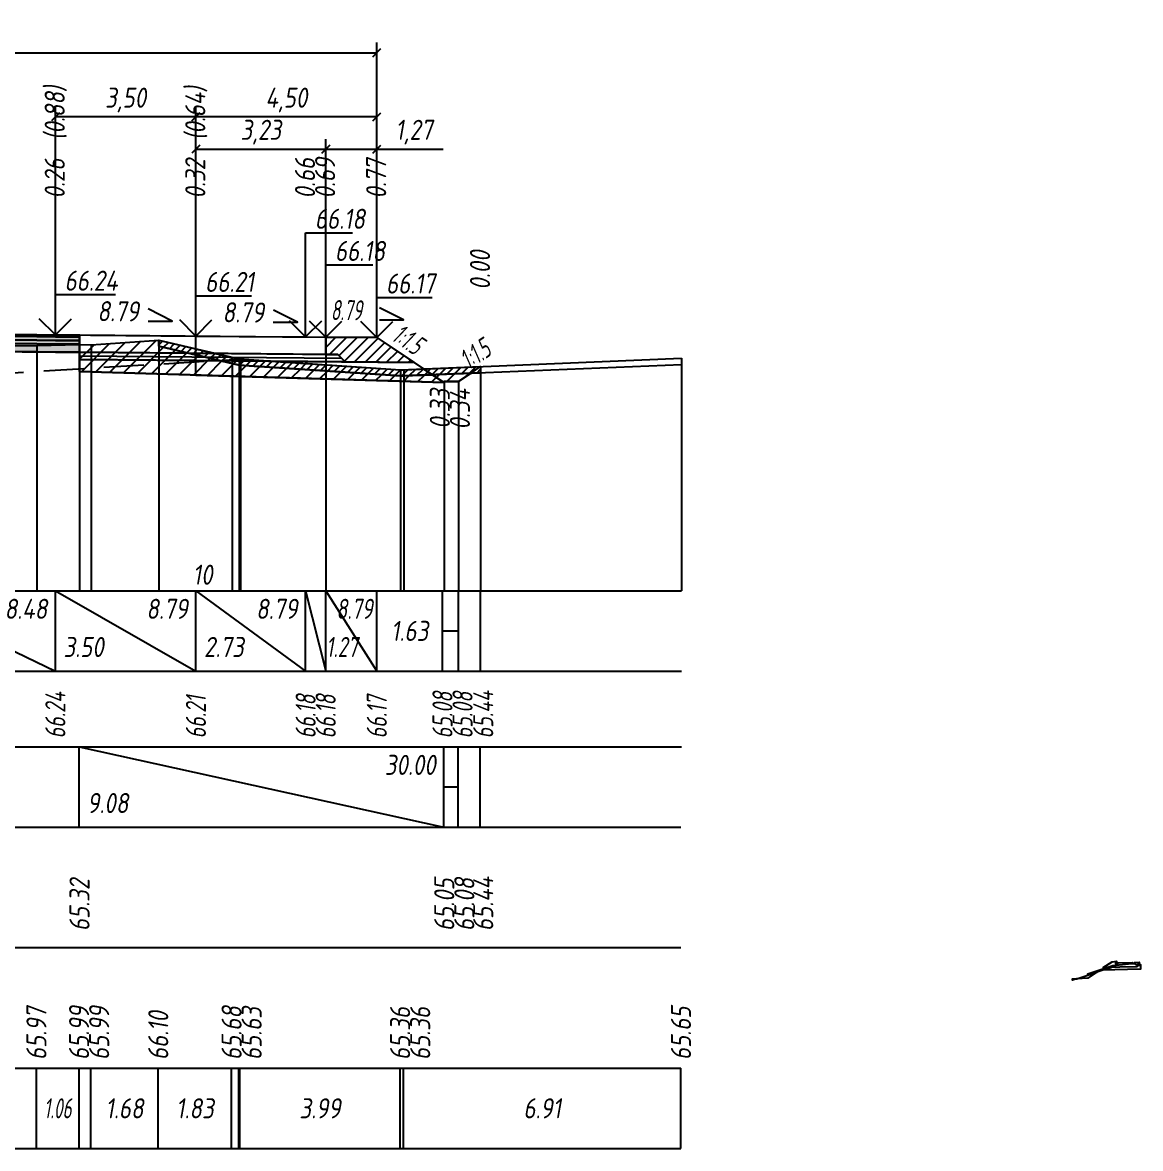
# Model space of a CAD drawing. Extents: x -717 to 1451, y -133302 to 233.
# Drawn here: x -271.1 to -131.9, y -124927.2 to -124787 of the extents above; entities that cross this region are included whole.
import ezdxf
from ezdxf.enums import TextEntityAlignment as Align

# ---------------------------------------------------------------- set-up
doc = ezdxf.new("R2010")
doc.units = 0
doc.linetypes.add('штриховая', pattern=[0.75, 0.5, -0.25])
for name, color, linetype in [('Интерполированный поперечник', 2, 'Continuous'), ('Код_510', 7, 'Continuous'), ('Код_514', 1, 'Continuous'), ('Код_516', 1, 'Continuous'), ('Контур_0', 7, 'Continuous'), ('Контур_2521', 7, 'Continuous'), ('Контур_2564', 7, 'Continuous'), ('Контур_2660', 7, 'Continuous'), ('Контур_2665', 7, 'Continuous'), ('Контур_400', 7, 'Continuous'), ('Контур_508', 7, 'Continuous'), ('Контур_512', 7, 'Continuous'), ('Контур_513', 7, 'Continuous'), ('Контур_818', 7, 'Continuous'), ('Красный поперечник', 1, 'Continuous'), ('Объём_2501', 7, 'Continuous'), ('Объём_2564', 7, 'Continuous'), ('Объём_2650', 7, 'Continuous'), ('Объём_2660', 7, 'Continuous'), ('Объём_2661', 7, 'Continuous'), ('Объём_2662', 7, 'Continuous'), ('Объём_2663', 7, 'Continuous'), ('Объём_2664', 7, 'Continuous'), ('Объём_2665', 7, 'Continuous'), ('Объём_2666', 7, 'Continuous'), ('Объём_2667', 7, 'Continuous'), ('Объём_2668', 7, 'Continuous'), ('Объём_2669', 7, 'Continuous'), ('Объём_2675', 7, 'Continuous'), ('Объём_2753', 7, 'Continuous'), ('Откосы', 7, 'Continuous'), ('Отметки покрытия', 7, 'Continuous'), ('Рабочие отметки', 7, 'Continuous'), ('Рабочие отметки доп.', 7, 'Continuous'), ('Слои выравнивания', 7, 'Continuous'), ('Таблица', 7, 'Continuous'), ('Уклоны проезжей части', 7, 'Continuous'), ('Черный поперечник', 3, 'Continuous')]:
    doc.layers.add(name, color=color, linetype=linetype)
for name, color, linetype, true_color in [('Контур_2540', 2, 'Continuous', 0xffff00), ('Контур_2560', 2, 'Continuous', 0xffff00), ('Контур_2561', 7, 'Continuous', 0xff8040), ('Контур_2562', 3, 'Continuous', 0x00ff00), ('Контур_2563', 7, 'Continuous', 0xff8000), ('Контур_2570', 7, 'Continuous', 0x80ff00), ('Контур_2725', 7, 'Continuous', 0x323232), ('Контур_2736', 4, 'Continuous', 0x00ffff), ('Контур_2737', 4, 'Continuous', 0x00ffff), ('Контур_2738', 4, 'Continuous', 0x00ffff), ('Контур_2739', 4, 'Continuous', 0x00ffff), ('Контур_2741', 4, 'Continuous', 0x00ffff), ('Контур_2742', 4, 'Continuous', 0x00ffff), ('Контур_2743', 4, 'Continuous', 0x00ffff), ('Контур_2744', 7, 'Continuous', 0xa4ffff), ('Контур_2745', 7, 'Continuous', 0xa4ffff), ('Контур_2747', 4, 'Continuous', 0x00ffff), ('Контур_2748', 4, 'Continuous', 0x00ffff), ('Контур_2749', 4, 'Continuous', 0x00ffff), ('Контур_2750', 4, 'Continuous', 0x00ffff), ('Контур_2751', 4, 'Continuous', 0x00ffff), ('Контур_2752', 4, 'Continuous', 0x00ffff), ('Контур_2760', 7, 'Continuous', 0x323232), ('Контур_2761', 7, 'Continuous', 0x323232), ('Контур_2762', 7, 'Continuous', 0x323232), ('Контур_2763', 7, 'Continuous', 0x323232), ('Контур_402', 7, 'Continuous', 0xff6464), ('Контур_703', 4, 'Continuous', 0x00ffff), ('Контур_705', 4, 'Continuous', 0x00ffff), ('Контур_707', 4, 'Continuous', 0x00ffff), ('Контур_720', 131, 'Continuous', 0xaaffff), ('Объём_2500', 7, 'Continuous', 0xc0c0c0), ('Объём_2520', 7, 'Continuous', 0x80ffff), ('Объём_2540', 2, 'Continuous', 0xffff00), ('Объём_2560', 2, 'Continuous', 0xffff00), ('Объём_2561', 7, 'Continuous', 0xff8040), ('Объём_2562', 3, 'Continuous', 0x00ff00), ('Объём_2563', 7, 'Continuous', 0xff8000), ('Объём_2570', 7, 'Continuous', 0x80ff00), ('Объём_2600', 7, 'Continuous', 0x808000), ('Объём_2746', 2, 'Continuous', 0xffff00)]:
    doc.layers.add(name, color=color, linetype=linetype, true_color=true_color)
doc.styles.get("Standard").update_dxf_attribs({"font": 'txt', "height": 2.5})
doc.styles.add('М', font='romand.shx', dxfattribs={"width": 0.8, "oblique": 10, "height": 2.5})
doc.dimstyles.new('ISO-25', dxfattribs={"dimtxt": 2.5, "dimasz": 2.5, "dimexe": 1.25, "dimexo": 0.625, "dimtad": 1, "dimtxsty": 'Standard', "dimcen": 2.5, "dimadec": 0, "dimazin": 0, "dimtfac": 1, "dimtmove": 0, "dimatfit": 3, "dimfxl": 1, "dimarcsym": 0})

# ---------------------------------------------------------------- blocks, each defined once
blk = doc.blocks.new('_Oblique')
at = {"color": 0, "linetype": 'ByBlock', "lineweight": -2}
blk.add_line((-0.5, -0.5), (0.5, 0.5), dxfattribs=at)
blk = doc.blocks.new('*D2632')
at = {"color": 0, "lineweight": -2, "transparency": 16777216}
for p, q in [((-233.38, -124825.63), (-233.38, -124801.53)), ((-227.02, -124825.68), (-227.02, -124801.53)), ((-233.38, -124802.78), (-227.02, -124802.78)), ((-227.02, -124802.78), (-218.76, -124802.78))]:
    blk.add_line(p, q, dxfattribs=at)
at = {"layer": 'Defpoints', "color": 0, "transparency": 16777216}
for p in [(-227.02, -124802.78), (-233.38, -124826.25), (-227.02, -124826.31)]:
    blk.add_point(p, dxfattribs=at)
at = {"color": 0, "lineweight": -2, "transparency": 16777216, "rotation": 180}
blk.add_blockref('_Oblique', (-233.38, -124802.78), dxfattribs=at)
at = {"color": 0, "lineweight": -2, "transparency": 16777216}
blk.add_blockref('_Oblique', (-227.02, -124802.78), dxfattribs=at)
at = {"color": 0, "transparency": 16777216, "insert": (-222.39, -124800.67), "char_height": 2.5, "width": 9.1667, "attachment_point": 5, "style": 'М'}
blk.add_mtext('1,27', dxfattribs=at)
blk = doc.blocks.new('*D2634')
at = {"color": 0, "lineweight": -2, "transparency": 16777216}
for p, q in [((-249.54, -124825.48), (-249.54, -124801.53)), ((-233.38, -124825.63), (-233.38, -124801.53)), ((-249.54, -124802.78), (-233.38, -124802.78))]:
    blk.add_line(p, q, dxfattribs=at)
at = {"layer": 'Defpoints', "color": 0, "transparency": 16777216}
for p in [(-233.38, -124802.78), (-249.54, -124826.11), (-233.38, -124826.25)]:
    blk.add_point(p, dxfattribs=at)
at = {"color": 0, "lineweight": -2, "transparency": 16777216, "rotation": 180}
blk.add_blockref('_Oblique', (-249.54, -124802.78), dxfattribs=at)
at = {"color": 0, "lineweight": -2, "transparency": 16777216}
blk.add_blockref('_Oblique', (-233.38, -124802.78), dxfattribs=at)
at = {"color": 0, "transparency": 16777216, "insert": (-241.46, -124800.67), "char_height": 2.5, "width": 10, "attachment_point": 5, "style": 'М'}
blk.add_mtext('3,23', dxfattribs=at)
blk = doc.blocks.new('*D2636')
at = {"color": 0, "lineweight": -2, "transparency": 16777216}
for p, q in [((-267.04, -124825.33), (-267.04, -124797.53)), ((-249.54, -124825.48), (-249.54, -124797.53)), ((-249.54, -124798.78), (-267.04, -124798.78))]:
    blk.add_line(p, q, dxfattribs=at)
at = {"layer": 'Defpoints', "color": 0, "transparency": 16777216}
for p in [(-267.04, -124798.78), (-267.04, -124825.96), (-249.54, -124826.11)]:
    blk.add_point(p, dxfattribs=at)
at = {"color": 0, "lineweight": -2, "transparency": 16777216, "rotation": 180}
blk.add_blockref('_Oblique', (-267.04, -124798.78), dxfattribs=at)
at = {"color": 0, "lineweight": -2, "transparency": 16777216}
blk.add_blockref('_Oblique', (-249.54, -124798.78), dxfattribs=at)
at = {"color": 0, "transparency": 16777216, "insert": (-258.29, -124796.67), "char_height": 2.5, "width": 9.5833, "attachment_point": 5, "style": 'М'}
blk.add_mtext('3,50', dxfattribs=at)
blk = doc.blocks.new('*D2637')
at = {"color": 0, "lineweight": -2, "transparency": 16777216}
for p, q in [((-249.54, -124825.48), (-249.54, -124797.53)), ((-227.02, -124825.68), (-227.02, -124797.53)), ((-227.02, -124798.78), (-249.54, -124798.78))]:
    blk.add_line(p, q, dxfattribs=at)
at = {"layer": 'Defpoints', "color": 0, "transparency": 16777216}
for p in [(-249.54, -124798.78), (-249.54, -124826.11), (-227.02, -124826.31)]:
    blk.add_point(p, dxfattribs=at)
at = {"color": 0, "lineweight": -2, "transparency": 16777216, "rotation": 180}
blk.add_blockref('_Oblique', (-249.54, -124798.78), dxfattribs=at)
at = {"color": 0, "lineweight": -2, "transparency": 16777216}
blk.add_blockref('_Oblique', (-227.02, -124798.78), dxfattribs=at)
at = {"color": 0, "transparency": 16777216, "insert": (-238.28, -124796.67), "char_height": 2.5, "width": 9.5833, "attachment_point": 5, "style": 'М'}
blk.add_mtext('4,50', dxfattribs=at)
blk = doc.blocks.new('*D2639')
at = {"color": 0, "lineweight": -2, "transparency": 16777216}
for p, q in [((-363.54, -124827.13), (-363.54, -124789.53)), ((-363.54, -124790.78), (-227.02, -124790.78)), ((-227.02, -124825.68), (-227.02, -124789.53))]:
    blk.add_line(p, q, dxfattribs=at)
at = {"layer": 'Defpoints', "color": 0, "transparency": 16777216}
for p in [(-227.02, -124790.78), (-227.02, -124826.31), (-363.54, -124827.76)]:
    blk.add_point(p, dxfattribs=at)
at = {"color": 0, "lineweight": -2, "transparency": 16777216, "rotation": 180}
blk.add_blockref('_Oblique', (-363.54, -124790.78), dxfattribs=at)
at = {"color": 0, "lineweight": -2, "transparency": 16777216}
blk.add_blockref('_Oblique', (-227.02, -124790.78), dxfattribs=at)
at = {"color": 0, "transparency": 16777216, "insert": (-295.28, -124788.67), "char_height": 2.5, "width": 12.0833, "attachment_point": 5, "style": 'М'}
blk.add_mtext('27,30', dxfattribs=at)

msp = doc.modelspace()

# ---------------------------------------------------------------- hatches: boundary and pattern name
at = {"layer": 'Объём_2563'}
h = msp.add_hatch(dxfattribs=at)
h.set_pattern_fill('ANSI31', color=256, scale=0.3)
h.set_pattern_definition([(45, (-482.4172, 51.2456), (-0.673519209, 0.673519209), [])])
h.paths.add_polyline_path([(-233.379, -124826.189), (-227.019, -124826.245), (-222.382, -124829.335), (-230.971, -124829.26), (-231.879, -124828.352), (-233.379, -124828.339)])
at = {"layer": 'Объём_2570'}
h = msp.add_hatch(dxfattribs=at)
h.set_pattern_fill('ANSI31', color=256, scale=0.2)
h.set_pattern_definition([(45, (-482.41724, 51.2456), (-0.449012806, 0.449012806), [])])
h.paths.add_polyline_path([(-214.093, -124830.61), (-224.061, -124831.022), (-244.162, -124829.656), (-254.172, -124827.315), (-254.172, -124826.565), (-244.162, -124828.906), (-224.061, -124830.272), (-214.093, -124829.86)])
at = {"layer": 'Объём_2600'}
h = msp.add_hatch(dxfattribs=at)
h.set_pattern_fill('ANSI31', color=6, scale=0.4)
h.set_pattern_definition([(45, (-482.4172, 51.2456), (-0.898025612, 0.898025612), [])])
h.paths.add_polyline_path([(-216.844, -124831.695), (-218.623, -124831.695), (-218.623, -124831.842), (-264.034, -124830.48), (-264.034, -124827.114), (-262.58, -124827.151), (-254.172, -124826.565), (-254.172, -124827.315), (-244.162, -124829.656), (-224.061, -124831.022), (-215.292, -124830.66)])
h = msp.add_hatch(dxfattribs=at)
h.set_pattern_fill('HONEY', color=5, scale=0.3)
h.set_pattern_definition([(0, (-482.4172, 51.2456), (1.42875, 0.8248891935), [0.9525, -1.905]), (120, (-482.4172, 51.2456), (-1.428749997, 0.824889199), [0.9525, -1.905]), (60, (-482.4172, 51.2456), (3e-09, 1.6497783924), [-1.905, 0.9525])])
h.paths.add_polyline_path([(-215.292, -124830.66), (-214.093, -124829.86), (-214.093, -124830.61)])
at = {"layer": 'Слои выравнивания'}
for color, points in [(2, [(-287.791, -124825.717), (-269.343, -124825.873), (-267.041, -124825.893), (-264.034, -124825.919), (-264.034, -124826.169), (-267.041, -124826.143), (-269.343, -124826.123), (-287.791, -124825.967)]), (3, [(-287.791, -124825.967), (-269.343, -124826.123), (-267.041, -124826.143), (-264.034, -124826.169), (-264.034, -124826.619), (-267.041, -124826.593), (-269.343, -124826.573), (-287.791, -124826.417)]), (4, [(-287.791, -124826.417), (-269.343, -124826.573), (-267.041, -124826.593), (-264.034, -124826.619), (-264.034, -124827.069), (-267.041, -124827.043), (-269.343, -124827.023), (-287.791, -124826.867)]), (5, [(-287.791, -124826.867), (-269.343, -124827.023), (-267.041, -124827.043), (-264.034, -124827.069), (-264.034, -124828.069), (-267.041, -124828.043), (-269.343, -124828.023), (-287.791, -124827.867)])]:
    msp.add_hatch(color=color, dxfattribs=at).paths.add_polyline_path(points)

# ---------------------------------------------------------------- linework, layer by layer
at = {"layer": 'Интерполированный поперечник', "linetype": 'штриховая', "ltscale": 10, "flags": 128}
msp.add_lwpolyline([(-388.276, -124837.6), (-244.104, -124828.928)], dxfattribs=at)
at = {"layer": 'Код_510'}
for p, q in [((-269.397, -124927.176), (-269.397, -124917.176)), ((-264.088, -124927.176), (-264.088, -124917.176)), ((-262.634, -124927.176), (-262.634, -124917.176)), ((-254.227, -124927.176), (-254.227, -124917.176)), ((-245.1, -124927.176), (-245.1, -124917.176)), ((-244.216, -124927.176), (-244.216, -124917.176)), ((-244.063, -124927.176), (-244.063, -124917.176)), ((-224.115, -124927.176), (-224.115, -124917.176)), ((-223.707, -124927.176), (-223.707, -124917.176)), ((-189.147, -124927.176), (-189.147, -124917.176))]:
    msp.add_line(p, q, dxfattribs=at)
at = {"layer": 'Код_514'}
for p, q in [((-287.791, -124857.754), (-267.041, -124867.754)), ((-267.041, -124867.754), (-267.041, -124857.754)), ((-267.041, -124857.754), (-249.541, -124867.754)), ((-249.541, -124867.754), (-249.541, -124857.754)), ((-249.541, -124857.754), (-235.879, -124867.754)), ((-235.879, -124867.754), (-235.879, -124857.754)), ((-235.879, -124857.754), (-233.379, -124867.754)), ((-233.379, -124867.754), (-233.379, -124857.754)), ((-233.379, -124857.754), (-227.019, -124867.754)), ((-227.019, -124867.754), (-227.019, -124857.754)), ((-218.844, -124867.754), (-218.844, -124857.754)), ((-216.844, -124867.754), (-216.844, -124857.754)), ((-214.093, -124867.754), (-214.093, -124857.754)), ((-218.844, -124862.754), (-216.844, -124862.754))]:
    msp.add_line(p, q, dxfattribs=at)
at = {"layer": 'Код_516'}
for p, q in [((-264.088, -124887.176), (-264.088, -124877.176)), ((-264.088, -124877.176), (-218.677, -124887.176)), ((-218.677, -124887.176), (-218.677, -124877.176)), ((-218.677, -124887.176), (-218.677, -124877.176)), ((-216.898, -124887.176), (-216.898, -124877.176)), ((-214.147, -124887.176), (-214.147, -124877.176)), ((-218.677, -124882.176), (-216.898, -124882.176))]:
    msp.add_line(p, q, dxfattribs=at)
at = {"layer": 'Контур_0', "flags": 128}
for points in [[(-264.034, -124825.919), (-233.379, -124826.189), (-233.379, -124828.339), (-264.034, -124828.069), (-264.034, -124825.919), (-264.034, -124825.919)], [(-227.019, -124826.245), (-221.156, -124830.153), (-221.156, -124830.153), (-221.156, -124830.153), (-221.156, -124830.153), (-221.156, -124830.153), (-221.156, -124830.153), (-221.156, -124830.153), (-221.156, -124830.153), (-221.156, -124830.153), (-221.156, -124830.153), (-221.156, -124830.153), (-221.156, -124830.153), (-221.156, -124830.153), (-221.156, -124830.153), (-218.844, -124831.695)], [(-227.019, -124826.245), (-221.156, -124830.153), (-221.156, -124830.153), (-221.156, -124830.153), (-221.156, -124830.153), (-221.156, -124830.153), (-221.156, -124830.153), (-221.156, -124830.153), (-221.156, -124830.153), (-221.156, -124830.153), (-221.156, -124830.153), (-221.156, -124830.153), (-221.156, -124830.153), (-221.156, -124830.153), (-221.156, -124830.153), (-218.844, -124831.695), (-216.844, -124831.695), (-214.093, -124829.86), (-214.093, -124829.86), (-214.093, -124829.86), (-214.093, -124829.86), (-214.093, -124829.86), (-214.093, -124829.86), (-214.093, -124829.86), (-214.093, -124829.86), (-214.093, -124829.86), (-214.093, -124829.86), (-214.093, -124829.86), (-214.093, -124829.86), (-214.093, -124829.86)], [(-249.541, -124828.197), (-231.879, -124828.352), (-230.971, -124829.26), (-264.034, -124828.969), (-264.034, -124828.069), (-249.541, -124828.197), (-249.541, -124828.197)], [(-233.379, -124828.339), (-231.879, -124828.352), (-230.971, -124829.26), (-222.382, -124829.335)]]:
    msp.add_lwpolyline(points, dxfattribs=at)
at = {"layer": 'Контур_2521', "color": 250, "flags": 128}
msp.add_lwpolyline([(-264.034, -124828.519), (-231.425, -124828.806)], dxfattribs=at)
at = {"layer": 'Контур_2540', "flags": 128}
msp.add_lwpolyline([(-249.541, -124829.097), (-222.382, -124829.335), (-218.623, -124831.842), (-264.034, -124830.48), (-264.034, -124828.969), (-249.541, -124829.097), (-249.541, -124829.097)], dxfattribs=at)
at = {"layer": 'Контур_2560', "flags": 128}
msp.add_lwpolyline([(-233.379, -124826.189), (-227.019, -124826.245), (-227.019, -124826.245), (-227.019, -124826.245)], dxfattribs=at)
at = {"layer": 'Контур_2561', "flags": 128}
msp.add_lwpolyline([(-233.379, -124826.189), (-233.379, -124826.189), (-227.019, -124826.245), (-227.019, -124826.245), (-233.379, -124826.189)], dxfattribs=at)
at = {"layer": 'Контур_2562', "flags": 128}
msp.add_lwpolyline([(-227.019, -124826.245), (-227.019, -124826.245), (-227.019, -124826.245), (-227.019, -124826.245), (-227.019, -124826.245)], dxfattribs=at)
at = {"layer": 'Контур_2563', "flags": 128}
msp.add_lwpolyline([(-233.379, -124826.189), (-227.019, -124826.245), (-222.382, -124829.335), (-230.971, -124829.26), (-231.879, -124828.352), (-233.379, -124828.339), (-233.379, -124826.189), (-233.379, -124826.189)], dxfattribs=at)
at = {"layer": 'Контур_2564', "flags": 128}
msp.add_lwpolyline([(-233.379, -124826.189), (-227.019, -124826.245)], dxfattribs=at)
at = {"layer": 'Контур_2570', "flags": 128}
msp.add_lwpolyline([(-402.417, -124838.504), (-388.302, -124838.333), (-388.302, -124838.333), (-364.593, -124830.394), (-363.239, -124829.892), (-363.239, -124829.142), (-361.247, -124829.001), (-349.494, -124827.869), (-348.994, -124828.619), (-343.858, -124828.523), (-313.307, -124827.869), (-287.791, -124827.493), (-269.343, -124827.221), (-264.034, -124827.114), (-262.58, -124827.151), (-254.172, -124826.565), (-254.172, -124827.315), (-245.046, -124829.454), (-244.162, -124829.656), (-244.162, -124829.656), (-244.009, -124829.665), (-224.061, -124831.022), (-223.653, -124831.006), (-189.093, -124829.575)], dxfattribs=at)
at = {"layer": 'Контур_2660', "flags": 128}
msp.add_lwpolyline([(-264.034, -124830.48), (-218.623, -124831.842)], dxfattribs=at)
at = {"layer": 'Контур_2665', "flags": 128}
msp.add_lwpolyline([(-227.019, -124826.245), (-227.019, -124826.245)], dxfattribs=at)
at = {"layer": 'Контур_2725', "flags": 128}
msp.add_lwpolyline([(-346.041, -124829.146), (-343.858, -124829.097), (-343.541, -124829.09), (-326.041, -124828.701), (-313.307, -124828.418), (-308.541, -124828.312), (-287.791, -124827.867), (-269.343, -124828.023), (-267.041, -124828.043), (-264.034, -124828.069)], dxfattribs=at)
at = {"layer": 'Контур_2736', "flags": 128}
for points in [[(-227.019, -124826.245), (-221.156, -124830.153)], [(-221.156, -124830.153), (-218.844, -124831.695)]]:
    msp.add_lwpolyline(points, dxfattribs=at)
at = {"layer": 'Контур_2737', "flags": 128}
msp.add_lwpolyline([(-221.156, -124830.153), (-221.156, -124830.153)], dxfattribs=at)
at = {"layer": 'Контур_2738', "flags": 128}
msp.add_lwpolyline([(-221.156, -124830.153), (-221.156, -124830.153)], dxfattribs=at)
at = {"layer": 'Контур_2739', "flags": 128}
msp.add_lwpolyline([(-221.156, -124830.153), (-221.156, -124830.153)], dxfattribs=at)
at = {"layer": 'Контур_2741', "flags": 128}
msp.add_lwpolyline([(-214.093, -124829.86), (-214.093, -124829.86)], dxfattribs=at)
at = {"layer": 'Контур_2742', "flags": 128}
msp.add_lwpolyline([(-214.093, -124829.86), (-214.093, -124829.86)], dxfattribs=at)
at = {"layer": 'Контур_2743', "flags": 128}
msp.add_lwpolyline([(-214.093, -124829.86), (-214.093, -124829.86)], dxfattribs=at)
at = {"layer": 'Контур_2744', "flags": 128}
msp.add_lwpolyline([(-214.093, -124829.86), (-214.093, -124829.86)], dxfattribs=at)
msp.add_lwpolyline([(-214.093, -124829.86), (-214.093, -124829.86)], dxfattribs=at)
msp.add_lwpolyline([(-214.093, -124829.86), (-214.093, -124829.86)], dxfattribs=at)
msp.add_lwpolyline([(-214.093, -124829.86), (-214.093, -124829.86)], dxfattribs=at)
msp.add_lwpolyline([(-214.093, -124829.86), (-214.093, -124829.86)], dxfattribs=at)
msp.add_lwpolyline([(-214.093, -124829.86), (-214.093, -124829.86)], dxfattribs=at)
at = {"layer": 'Контур_2745', "flags": 128}
msp.add_lwpolyline([(-221.156, -124830.153), (-221.156, -124830.153)], dxfattribs=at)
msp.add_lwpolyline([(-221.156, -124830.153), (-221.156, -124830.153)], dxfattribs=at)
msp.add_lwpolyline([(-221.156, -124830.153), (-221.156, -124830.153)], dxfattribs=at)
msp.add_lwpolyline([(-221.156, -124830.153), (-221.156, -124830.153)], dxfattribs=at)
msp.add_lwpolyline([(-221.156, -124830.153), (-221.156, -124830.153)], dxfattribs=at)
msp.add_lwpolyline([(-221.156, -124830.153), (-221.156, -124830.153)], dxfattribs=at)
at = {"layer": 'Контур_2747', "flags": 128}
msp.add_lwpolyline([(-221.156, -124830.153), (-221.156, -124830.153)], dxfattribs=at)
at = {"layer": 'Контур_2748', "flags": 128}
msp.add_lwpolyline([(-221.156, -124830.153), (-221.156, -124830.153)], dxfattribs=at)
at = {"layer": 'Контур_2749', "flags": 128}
msp.add_lwpolyline([(-221.156, -124830.153), (-221.156, -124830.153)], dxfattribs=at)
at = {"layer": 'Контур_2750', "flags": 128}
msp.add_lwpolyline([(-214.093, -124829.86), (-214.093, -124829.86)], dxfattribs=at)
at = {"layer": 'Контур_2751', "flags": 128}
msp.add_lwpolyline([(-214.093, -124829.86), (-214.093, -124829.86)], dxfattribs=at)
at = {"layer": 'Контур_2752', "flags": 128}
msp.add_lwpolyline([(-214.093, -124829.86), (-214.093, -124829.86)], dxfattribs=at)
at = {"layer": 'Контур_2760', "flags": 128}
msp.add_lwpolyline([(-346.041, -124826.996), (-343.858, -124826.947), (-343.541, -124826.94), (-326.041, -124826.551), (-313.307, -124826.268), (-308.541, -124826.162), (-287.791, -124825.717), (-269.343, -124825.873), (-267.041, -124825.893), (-264.034, -124825.919)], dxfattribs=at)
at = {"layer": 'Контур_2761', "flags": 128}
msp.add_lwpolyline([(-346.041, -124827.246), (-343.858, -124827.197), (-343.541, -124827.19), (-326.041, -124826.801), (-313.307, -124826.518), (-308.541, -124826.412), (-287.791, -124825.967), (-269.343, -124826.123), (-267.041, -124826.143), (-264.034, -124826.169)], dxfattribs=at)
at = {"layer": 'Контур_2762', "flags": 128}
msp.add_lwpolyline([(-346.041, -124827.696), (-343.858, -124827.647), (-343.541, -124827.64), (-326.041, -124827.251), (-313.307, -124826.968), (-308.541, -124826.862), (-287.791, -124826.417), (-269.343, -124826.573), (-267.041, -124826.593), (-264.034, -124826.619)], dxfattribs=at)
at = {"layer": 'Контур_2763', "flags": 128}
msp.add_lwpolyline([(-346.041, -124828.146), (-343.858, -124828.097), (-343.541, -124828.09), (-326.041, -124827.701), (-313.307, -124827.418), (-308.541, -124827.312), (-287.791, -124826.867), (-269.343, -124827.023), (-267.041, -124827.043), (-264.034, -124827.069)], dxfattribs=at)
at = {"layer": 'Контур_400', "flags": 128}
msp.add_lwpolyline([(-287.791, -124825.717), (-267.041, -124825.893), (-249.541, -124826.047), (-249.541, -124826.047), (-249.541, -124826.047), (-249.541, -124826.047), (-235.879, -124826.167), (-235.879, -124826.167), (-233.379, -124826.189)], dxfattribs=at)
at = {"layer": 'Контур_402', "flags": 128}
msp.add_lwpolyline([(-370.363, -124832.244), (-346.041, -124831.514), (-346.041, -124829.146), (-308.541, -124828.312), (-287.791, -124827.867), (-267.041, -124828.043), (-264.034, -124828.069), (-264.034, -124830.48), (-218.623, -124831.842)], dxfattribs=at)
at = {"layer": 'Контур_508', "flags": 128}
msp.add_lwpolyline([(-377.417, -124836.947), (-370.363, -124832.244), (-346.041, -124831.514), (-346.041, -124829.146), (-308.541, -124828.312), (-287.791, -124827.867), (-267.041, -124828.043), (-264.034, -124828.069), (-264.034, -124830.48), (-218.623, -124831.842), (-218.623, -124831.695), (-216.844, -124831.695), (-214.093, -124829.86)], dxfattribs=at)
at = {"layer": 'Контур_512', "flags": 128}
msp.add_lwpolyline([(-264.034, -124830.48), (-218.623, -124831.842), (-218.623, -124831.695), (-216.844, -124831.695), (-214.093, -124829.86)], dxfattribs=at)
at = {"layer": 'Контур_513', "flags": 128}
msp.add_lwpolyline([(-377.417, -124836.947), (-370.363, -124832.244), (-346.041, -124831.514), (-346.041, -124829.146), (-308.541, -124828.312), (-287.791, -124827.867), (-267.041, -124828.043), (-264.034, -124828.069), (-264.034, -124830.48), (-218.623, -124831.842), (-218.623, -124831.695), (-216.844, -124831.695), (-214.093, -124829.86)], dxfattribs=at)
at = {"layer": 'Контур_703', "flags": 128}
msp.add_lwpolyline([(-227.019, -124826.245), (-221.156, -124830.153)], dxfattribs=at)
at = {"layer": 'Контур_705', "flags": 128}
msp.add_lwpolyline([(-221.156, -124830.153), (-221.156, -124830.153)], dxfattribs=at)
at = {"layer": 'Контур_707', "flags": 128}
msp.add_lwpolyline([(-216.844, -124831.695), (-214.093, -124829.86)], dxfattribs=at)
at = {"layer": 'Контур_720', "flags": 128}
msp.add_lwpolyline([(-218.844, -124831.695), (-216.844, -124831.695)], dxfattribs=at)
at = {"layer": 'Контур_818', "flags": 128}
msp.add_lwpolyline([(-377.417, -124834.688), (-364.593, -124830.394), (-363.239, -124829.892), (-363.239, -124829.142), (-361.247, -124829.001), (-349.494, -124827.869), (-348.994, -124828.619), (-343.858, -124828.523), (-313.307, -124827.869), (-287.791, -124827.493), (-269.343, -124827.221), (-264.034, -124827.114), (-262.58, -124827.151), (-254.172, -124826.565), (-254.172, -124827.315), (-245.046, -124829.454), (-244.162, -124829.656), (-244.162, -124829.656), (-244.009, -124829.665), (-224.061, -124831.022), (-223.653, -124831.006), (-214.093, -124830.61)], dxfattribs=at)
at = {"layer": 'Красный поперечник'}
for p, q in [((-287.791, -124825.717), (-267.041, -124825.893)), ((-267.041, -124825.893), (-249.541, -124826.047)), ((-249.541, -124826.047), (-235.879, -124826.167)), ((-235.879, -124826.167), (-233.379, -124826.189)), ((-233.379, -124826.189), (-227.019, -124826.245)), ((-227.019, -124826.245), (-218.844, -124831.695)), ((-216.844, -124831.695), (-214.093, -124829.86)), ((-214.093, -124829.86), (-214.093, -124857.754)), ((-264.034, -124830.48), (-264.034, -124857.754)), ((-218.844, -124831.695), (-216.844, -124831.695)), ((-218.623, -124831.695), (-218.623, -124857.754)), ((-218.623, -124831.842), (-218.623, -124857.754)), ((-216.844, -124831.695), (-216.844, -124857.754))]:
    msp.add_line(p, q, dxfattribs=at)
at = {"layer": 'Объём_2500', "flags": 128}
for points in [[(-264.034, -124825.919), (-233.379, -124826.189), (-233.379, -124828.339), (-264.034, -124828.069), (-264.034, -124825.919), (-264.034, -124825.919)], [(-249.541, -124826.047), (-233.379, -124826.189), (-233.379, -124828.339), (-249.541, -124828.197), (-249.541, -124826.047)]]:
    msp.add_lwpolyline(points, dxfattribs=at)
at = {"layer": 'Объём_2501', "flags": 128}
for points in [[(-287.791, -124825.717), (-267.041, -124825.893), (-249.541, -124826.047), (-249.541, -124826.047), (-249.541, -124826.047), (-249.541, -124826.047), (-235.879, -124826.167), (-235.879, -124826.167), (-233.379, -124826.189)], [(-249.541, -124826.047), (-235.879, -124826.167), (-235.879, -124826.167), (-233.379, -124826.189)]]:
    msp.add_lwpolyline(points, dxfattribs=at)
at = {"layer": 'Объём_2520', "color": 250, "flags": 128}
for points in [[(-249.541, -124828.197), (-231.879, -124828.352), (-230.971, -124829.26), (-264.034, -124828.969), (-264.034, -124828.069), (-249.541, -124828.197), (-249.541, -124828.197)], [(-249.541, -124828.197), (-231.879, -124828.352), (-230.971, -124829.26), (-249.541, -124829.097), (-249.541, -124828.197)]]:
    msp.add_lwpolyline(points, dxfattribs=at)
at = {"layer": 'Объём_2540', "flags": 128}
for points in [[(-249.541, -124829.097), (-222.382, -124829.335), (-218.623, -124831.842), (-264.034, -124830.48), (-264.034, -124828.969), (-249.541, -124829.097), (-249.541, -124829.097)], [(-249.541, -124829.097), (-222.382, -124829.335), (-218.623, -124831.842), (-249.541, -124830.914), (-249.541, -124829.097)]]:
    msp.add_lwpolyline(points, dxfattribs=at)
at = {"layer": 'Объём_2560', "flags": 128}
msp.add_lwpolyline([(-233.379, -124826.189), (-227.019, -124826.245), (-227.019, -124826.245), (-227.019, -124826.245)], dxfattribs=at)
msp.add_lwpolyline([(-233.379, -124826.189), (-227.019, -124826.245), (-227.019, -124826.245), (-227.019, -124826.245)], dxfattribs=at)
at = {"layer": 'Объём_2561', "flags": 128}
msp.add_lwpolyline([(-233.379, -124826.189), (-233.379, -124826.189), (-227.019, -124826.245), (-227.019, -124826.245), (-233.379, -124826.189)], dxfattribs=at)
msp.add_lwpolyline([(-233.379, -124826.189), (-233.379, -124826.189), (-227.019, -124826.245), (-227.019, -124826.245), (-233.379, -124826.189)], dxfattribs=at)
at = {"layer": 'Объём_2562', "flags": 128}
msp.add_lwpolyline([(-227.019, -124826.245), (-227.019, -124826.245), (-227.019, -124826.245), (-227.019, -124826.245), (-227.019, -124826.245)], dxfattribs=at)
msp.add_lwpolyline([(-227.019, -124826.245), (-227.019, -124826.245), (-227.019, -124826.245), (-227.019, -124826.245), (-227.019, -124826.245)], dxfattribs=at)
at = {"layer": 'Объём_2563', "color": 250, "flags": 128}
for points in [[(-233.379, -124826.189), (-227.019, -124826.245), (-222.382, -124829.335), (-230.971, -124829.26), (-231.879, -124828.352), (-233.379, -124828.339), (-233.379, -124826.189), (-233.379, -124826.189)], [(-233.379, -124826.189), (-227.019, -124826.245), (-222.382, -124829.335), (-230.971, -124829.26), (-231.879, -124828.352), (-233.379, -124828.339), (-233.379, -124826.189), (-233.379, -124826.189)], [(-132.239, -124904.389), (-132.423, -124904.573), (-136.566, -124904.665), (-135.485, -124903.944), (-134.942, -124903.881), (-134.942, -124903.981), (-135.042, -124903.981), (-135.042, -124904.181), (-134.762, -124904.181), (-134.762, -124904.067), (-132.963, -124904.032), (-132.963, -124904.14), (-132.683, -124904.14), (-132.683, -124904.015), (-132.119, -124903.99), (-132.119, -124904.153), (-132.219, -124904.153), (-132.219, -124904.353), (-131.939, -124904.353), (-131.939, -124904.383), (-132.239, -124904.389), (-132.239, -124904.389)]]:
    msp.add_lwpolyline(points, dxfattribs=at)
at = {"layer": 'Объём_2564', "flags": 128}
msp.add_lwpolyline([(-233.379, -124826.189), (-227.019, -124826.245)], dxfattribs=at)
msp.add_lwpolyline([(-233.379, -124826.189), (-227.019, -124826.245)], dxfattribs=at)
at = {"layer": 'Объём_2570', "flags": 128}
for points in [[(-214.093, -124830.61), (-224.061, -124831.022), (-244.162, -124829.656), (-254.172, -124827.315), (-254.172, -124826.565), (-244.162, -124828.906), (-224.061, -124830.272), (-214.093, -124829.86), (-214.093, -124830.61), (-214.093, -124830.61)], [(-249.541, -124827.648), (-244.162, -124828.906), (-224.061, -124830.272), (-214.093, -124829.86), (-214.093, -124830.61), (-214.093, -124830.61), (-214.093, -124830.61), (-224.061, -124831.022), (-244.162, -124829.656), (-249.541, -124828.398), (-249.541, -124827.648)], [(-135.379, -124904.532), (-135.65, -124904.632), (-138.509, -124905.59), (-138.509, -124905.44), (-135.65, -124904.482), (-135.379, -124904.382), (-135.379, -124904.532), (-135.379, -124904.532)]]:
    msp.add_lwpolyline(points, dxfattribs=at)
at = {"layer": 'Объём_2600', "color": 5, "flags": 128}
for points in [[(-215.292, -124830.66), (-214.093, -124829.86), (-214.093, -124830.61), (-215.292, -124830.66), (-215.292, -124830.66)], [(-215.292, -124830.66), (-214.093, -124829.86), (-214.093, -124830.61), (-215.292, -124830.66), (-215.292, -124830.66)], [(-137.391, -124905.215), (-137.084, -124905.011), (-136.75, -124905.001), (-137.391, -124905.215), (-137.391, -124905.215)], [(-140.386, -124906.218), (-140.386, -124906.073), (-139.859, -124906.042), (-140.386, -124906.218), (-140.386, -124906.218)]]:
    msp.add_lwpolyline(points, dxfattribs=at)
at = {"layer": 'Объём_2650', "color": 6, "flags": 128}
for points in [[(-216.844, -124831.695), (-218.623, -124831.695), (-218.623, -124831.842), (-264.034, -124830.48), (-264.034, -124827.114), (-262.58, -124827.151), (-254.172, -124826.565), (-254.172, -124827.315), (-244.162, -124829.656), (-224.061, -124831.022), (-215.292, -124830.66), (-216.844, -124831.695), (-216.844, -124831.695)], [(-249.541, -124828.398), (-244.162, -124829.656), (-224.061, -124831.022), (-215.292, -124830.66), (-216.844, -124831.695), (-216.844, -124831.695), (-216.844, -124831.695), (-218.623, -124831.695), (-218.623, -124831.842), (-249.541, -124830.914), (-249.541, -124828.398)], [(-131.939, -124904.856), (-136.75, -124905.001), (-135.65, -124904.632), (-135.379, -124904.532), (-135.379, -124904.382), (-134.98, -124904.354), (-132.63, -124904.127), (-132.53, -124904.277), (-131.939, -124904.266), (-131.939, -124904.856), (-131.939, -124904.856)], [(-137.391, -124905.215), (-138.509, -124905.96), (-139.859, -124906.042), (-137.391, -124905.215), (-137.391, -124905.215)]]:
    msp.add_lwpolyline(points, dxfattribs=at)
at = {"layer": 'Объём_2660', "flags": 128}
for points in [[(-264.034, -124830.48), (-218.623, -124831.842)], [(-249.541, -124830.914), (-218.623, -124831.842)]]:
    msp.add_lwpolyline(points, dxfattribs=at)
at = {"layer": 'Объём_2661', "flags": 128}
msp.add_lwpolyline([(-227.019, -124826.245), (-221.156, -124830.153), (-218.844, -124831.695)], dxfattribs=at)
msp.add_lwpolyline([(-227.019, -124826.245), (-221.156, -124830.153), (-218.844, -124831.695)], dxfattribs=at)
at = {"layer": 'Объём_2662', "flags": 128}
msp.add_lwpolyline([(-216.844, -124831.695), (-214.093, -124829.86)], dxfattribs=at)
msp.add_lwpolyline([(-216.844, -124831.695), (-214.093, -124829.86)], dxfattribs=at)
at = {"layer": 'Объём_2663', "flags": 128}
msp.add_lwpolyline([(-218.844, -124831.695), (-216.844, -124831.695)], dxfattribs=at)
msp.add_lwpolyline([(-218.844, -124831.695), (-216.844, -124831.695)], dxfattribs=at)
at = {"layer": 'Объём_2664', "flags": 128}
msp.add_lwpolyline([(-218.844, -124831.695), (-216.844, -124831.695)], dxfattribs=at)
msp.add_lwpolyline([(-218.844, -124831.695), (-216.844, -124831.695)], dxfattribs=at)
at = {"layer": 'Объём_2665', "flags": 128}
msp.add_lwpolyline([(-227.019, -124826.245), (-227.019, -124826.245)], dxfattribs=at)
msp.add_lwpolyline([(-227.019, -124826.245), (-227.019, -124826.245)], dxfattribs=at)
at = {"layer": 'Объём_2666', "flags": 128}
for points in [[(-227.019, -124826.245), (-221.156, -124830.153)], [(-227.019, -124826.245), (-221.156, -124830.153)], [(-221.156, -124830.153), (-218.844, -124831.695)], [(-221.156, -124830.153), (-218.844, -124831.695)]]:
    msp.add_lwpolyline(points, dxfattribs=at)
at = {"layer": 'Объём_2667', "flags": 128}
for points in [[(-214.093, -124829.86), (-214.093, -124829.86)], [(-214.093, -124829.86), (-214.093, -124829.86)], [(-221.156, -124830.153), (-221.156, -124830.153)], [(-221.156, -124830.153), (-221.156, -124830.153)]]:
    msp.add_lwpolyline(points, dxfattribs=at)
at = {"layer": 'Объём_2668', "flags": 128}
for points in [[(-214.093, -124829.86), (-214.093, -124829.86)], [(-214.093, -124829.86), (-214.093, -124829.86)], [(-221.156, -124830.153), (-221.156, -124830.153)], [(-221.156, -124830.153), (-221.156, -124830.153)]]:
    msp.add_lwpolyline(points, dxfattribs=at)
at = {"layer": 'Объём_2669', "flags": 128}
for points in [[(-214.093, -124829.86), (-214.093, -124829.86)], [(-214.093, -124829.86), (-214.093, -124829.86)], [(-221.156, -124830.153), (-221.156, -124830.153)], [(-221.156, -124830.153), (-221.156, -124830.153)]]:
    msp.add_lwpolyline(points, dxfattribs=at)
at = {"layer": 'Объём_2675', "flags": 128}
for points in [[(-214.093, -124829.86), (-214.093, -124829.86)], [(-214.093, -124829.86), (-214.093, -124829.86)], [(-214.093, -124829.86), (-214.093, -124829.86)], [(-214.093, -124829.86), (-214.093, -124829.86)], [(-214.093, -124829.86), (-214.093, -124829.86)], [(-214.093, -124829.86), (-214.093, -124829.86)], [(-214.093, -124829.86), (-214.093, -124829.86)], [(-214.093, -124829.86), (-214.093, -124829.86)], [(-214.093, -124829.86), (-214.093, -124829.86)], [(-214.093, -124829.86), (-214.093, -124829.86)], [(-214.093, -124829.86), (-214.093, -124829.86)], [(-214.093, -124829.86), (-214.093, -124829.86)], [(-221.156, -124830.153), (-221.156, -124830.153)], [(-221.156, -124830.153), (-221.156, -124830.153)], [(-221.156, -124830.153), (-221.156, -124830.153)], [(-221.156, -124830.153), (-221.156, -124830.153)], [(-221.156, -124830.153), (-221.156, -124830.153)], [(-221.156, -124830.153), (-221.156, -124830.153)], [(-221.156, -124830.153), (-221.156, -124830.153)], [(-221.156, -124830.153), (-221.156, -124830.153)], [(-221.156, -124830.153), (-221.156, -124830.153)], [(-221.156, -124830.153), (-221.156, -124830.153)], [(-221.156, -124830.153), (-221.156, -124830.153)], [(-221.156, -124830.153), (-221.156, -124830.153)]]:
    msp.add_lwpolyline(points, dxfattribs=at)
at = {"layer": 'Объём_2746', "flags": 128}
for points in [[(-218.844, -124831.695), (-218.623, -124831.695), (-218.623, -124831.842), (-264.034, -124830.48), (-264.034, -124827.114), (-262.58, -124827.151), (-254.172, -124826.565), (-254.172, -124827.315), (-244.162, -124829.656), (-224.061, -124831.022), (-220.097, -124830.859), (-218.844, -124831.695), (-218.844, -124831.695)], [(-249.541, -124828.398), (-244.162, -124829.656), (-224.061, -124831.022), (-220.097, -124830.859), (-218.844, -124831.695), (-218.844, -124831.695), (-218.844, -124831.695), (-218.623, -124831.695), (-218.623, -124831.842), (-249.541, -124830.914), (-249.541, -124828.398)]]:
    msp.add_lwpolyline(points, dxfattribs=at)
at = {"layer": 'Объём_2753', "flags": 128}
msp.add_lwpolyline([(-264.034, -124825.919), (-264.034, -124825.919)], dxfattribs=at)
at = {"layer": 'Откосы', "color": 1, "flags": 128}
for points in [[(-255.488, -124824.179), (-252.488, -124824.205), (-255.475, -124822.679)], [(-239.907, -124824.316), (-236.907, -124824.342), (-239.894, -124822.816)], [(-226.68, -124824.019), (-223.68, -124824.045), (-226.667, -124822.519)]]:
    msp.add_lwpolyline(points, dxfattribs=at)
at = {"layer": 'Отметки покрытия', "color": 1}
for p, q in [((-235.879, -124826.167), (-235.879, -124813.189)), ((-235.879, -124813.189), (-230.029, -124813.189)), ((-233.379, -124826.189), (-233.379, -124817.189)), ((-233.379, -124817.189), (-227.529, -124817.189)), ((-267.041, -124825.893), (-267.041, -124820.893)), ((-267.041, -124820.893), (-259.541, -124820.893)), ((-249.541, -124826.047), (-249.541, -124821.047)), ((-249.541, -124821.047), (-242.641, -124821.047)), ((-227.019, -124826.245), (-227.019, -124821.245)), ((-227.019, -124821.245), (-220.119, -124821.245)), ((-267.041, -124825.893), (-269.041, -124823.893)), ((-267.041, -124825.893), (-265.041, -124823.893)), ((-249.541, -124826.047), (-251.541, -124824.047)), ((-249.541, -124826.047), (-247.541, -124824.047)), ((-235.879, -124826.167), (-237.879, -124824.167)), ((-235.879, -124826.167), (-233.879, -124824.167)), ((-233.379, -124826.189), (-235.379, -124824.189)), ((-233.379, -124826.189), (-231.379, -124824.189)), ((-227.019, -124826.245), (-229.019, -124824.245)), ((-227.019, -124826.245), (-225.019, -124824.245))]:
    msp.add_line(p, q, dxfattribs=at)
at = {"layer": 'Слои выравнивания'}
for p, q in [((-264.034, -124825.919), (-264.034, -124857.754)), ((-233.379, -124826.189), (-233.379, -124857.754))]:
    msp.add_line(p, q, dxfattribs=at)
at = {"layer": 'Слои выравнивания', "color": 2, "flags": 128}
msp.add_lwpolyline([(-287.791, -124825.717), (-269.343, -124825.873), (-267.041, -124825.893), (-264.034, -124825.919), (-264.034, -124826.169), (-267.041, -124826.143), (-269.343, -124826.123), (-287.791, -124825.967)], close=True, dxfattribs=at)
at = {"layer": 'Слои выравнивания', "color": 3, "flags": 128}
msp.add_lwpolyline([(-287.791, -124825.967), (-269.343, -124826.123), (-267.041, -124826.143), (-264.034, -124826.169), (-264.034, -124826.619), (-267.041, -124826.593), (-269.343, -124826.573), (-287.791, -124826.417)], close=True, dxfattribs=at)
at = {"layer": 'Слои выравнивания', "color": 4, "flags": 128}
msp.add_lwpolyline([(-287.791, -124826.417), (-269.343, -124826.573), (-267.041, -124826.593), (-264.034, -124826.619), (-264.034, -124827.069), (-267.041, -124827.043), (-269.343, -124827.023), (-287.791, -124826.867)], close=True, dxfattribs=at)
at = {"layer": 'Слои выравнивания', "color": 5, "flags": 128}
msp.add_lwpolyline([(-287.791, -124826.867), (-269.343, -124827.023), (-267.041, -124827.043), (-264.034, -124827.069), (-264.034, -124828.069), (-267.041, -124828.043), (-269.343, -124828.023), (-287.791, -124827.867)], close=True, dxfattribs=at)
at = {"layer": 'Таблица'}
for p, q in [((-402.417, -124857.754), (-189.093, -124857.754)), ((-402.417, -124867.754), (-189.093, -124867.754)), ((-402.417, -124877.176), (-189.093, -124877.176)), ((-402.472, -124887.176), (-189.147, -124887.176)), ((-402.472, -124902.176), (-189.147, -124902.176)), ((-402.472, -124917.176), (-189.147, -124917.176)), ((-402.472, -124927.176), (-189.147, -124927.176))]:
    msp.add_line(p, q, dxfattribs=at)
at = {"layer": 'Черный поперечник', "color": 7}
for p, q in [((-269.343, -124827.221), (-269.343, -124857.754)), ((-264.034, -124827.114), (-264.034, -124857.754)), ((-262.58, -124827.151), (-262.58, -124857.754)), ((-254.172, -124826.565), (-254.172, -124857.754)), ((-245.046, -124828.704), (-245.046, -124857.754)), ((-244.162, -124828.906), (-244.162, -124857.754)), ((-244.009, -124828.915), (-244.009, -124857.754)), ((-189.093, -124828.825), (-189.093, -124857.754)), ((-224.061, -124830.272), (-224.061, -124857.754)), ((-223.653, -124830.256), (-223.653, -124857.754))]:
    msp.add_line(p, q, dxfattribs=at)
at = {"layer": 'Черный поперечник', "flags": 128}
msp.add_lwpolyline([(-402.417, -124837.754), (-388.302, -124837.583), (-364.593, -124829.644), (-363.239, -124829.142), (-361.247, -124829.001), (-349.494, -124827.869), (-348.994, -124828.619), (-343.858, -124828.523), (-313.307, -124827.869), (-287.791, -124827.493), (-269.343, -124827.221), (-264.034, -124827.114), (-262.58, -124827.151), (-254.172, -124826.565), (-245.046, -124828.704), (-244.162, -124828.906), (-244.009, -124828.915), (-224.061, -124830.272), (-223.653, -124830.256), (-189.093, -124828.825)], dxfattribs=at)

# ---------------------------------------------------------------- texts
at = {"layer": 'Код_510', "style": 'М', "oblique": 10, "width": 0.8}
for s, p in [('65.97', (-269.397, -124916.176)), ('65.99', (-264.088, -124916.176)), ('65.99', (-261.588, -124916.176)), ('66.10', (-254.227, -124916.176)), ('65.68', (-245.1, -124916.176)), ('65.63', (-242.6, -124916.176)), ('65.36', (-224.115, -124916.176)), ('65.36', (-221.615, -124916.176)), ('65.65', (-189.147, -124916.176))]:
    msp.add_text(s, height=2.5, rotation=90, dxfattribs=at).set_placement(p, align=Align.MIDDLE_LEFT)
at = {"layer": 'Код_510', "style": 'М', "oblique": 10}
for s, width, p in [('1.06', 0.6, (-266.743, -124922.176)), ('1.68', 0.8, (-258.431, -124922.176)), ('1.83', 0.8, (-249.663, -124922.176)), ('3.99', 0.8, (-234.089, -124922.176)), ('6.91', 0.8, (-206.427, -124922.176))]:
    msp.add_text(s, height=2.5, dxfattribs=dict(at, width=width)).set_placement(p, align=Align.MIDDLE_CENTER)
at = {"layer": 'Код_514', "style": 'М', "oblique": 10}
for s, width, p in [('8.48', 0.8, (-268.041, -124858.754)), ('8.79', 0.8, (-250.541, -124858.754)), ('8.79', 0.8, (-236.879, -124858.754)), ('8.79', 0.7, (-227.535, -124858.754))]:
    msp.add_text(s, height=2.5, dxfattribs=dict(at, width=width)).set_placement(p, align=Align.TOP_RIGHT)
at = {"layer": 'Код_514', "style": 'М', "oblique": 10, "width": 0.8}
msp.add_text('1.63', height=2.5, dxfattribs=at).set_placement((-222.931, -124862.754), align=Align.MIDDLE_CENTER)
at = {"layer": 'Код_514', "style": 'М', "oblique": 10}
for s, width, p in [('3.50', 0.8, (-266.041, -124866.754)), ('2.73', 0.8, (-248.541, -124866.754)), ('1.27', 0.7, (-233.345, -124866.754))]:
    msp.add_text(s, height=2.5, dxfattribs=dict(at, width=width)).set_placement(p, align=Align.BOTTOM_LEFT)
at = {"layer": 'Код_514', "style": 'М', "oblique": 10, "width": 0.7}
for s, p in [('66.24', (-267.041, -124876.136)), ('66.21', (-249.541, -124876.136)), ('66.18', (-235.879, -124876.136)), ('66.18', (-233.379, -124876.136)), ('66.17', (-227.019, -124876.136)), ('65.08', (-218.844, -124876.136)), ('65.08', (-216.344, -124876.136)), ('65.44', (-213.769, -124876.136))]:
    msp.add_text(s, height=2.5, rotation=90, dxfattribs=at).set_placement(p, align=Align.MIDDLE_LEFT)
at = {"layer": 'Код_516', "style": 'М', "oblique": 10, "width": 0.8}
msp.add_text('30.00', height=2.5, dxfattribs=at).set_placement((-219.677, -124878.176), align=Align.TOP_RIGHT)
msp.add_text('9.08', height=2.5, dxfattribs=at).set_placement((-263.088, -124886.176), align=Align.BOTTOM_LEFT)
for s, p in [('65.32', (-264.034, -124900.125)), ('65.05', (-218.623, -124900.125)), ('65.08', (-216.123, -124900.125)), ('65.44', (-213.769, -124900.125))]:
    msp.add_text(s, height=2.5, rotation=90, dxfattribs=at).set_placement(p, align=Align.MIDDLE_LEFT)
at = {"layer": 'Отметки покрытия', "color": 1, "style": 'М', "oblique": 10, "width": 0.8}
for s, p in [('66.18', (-234.738, -124813.457)), ('66.18', (-232.238, -124817.457)), ('66.24', (-265.9, -124821.161)), ('66.21', (-248.4, -124821.315)), ('66.17', (-225.878, -124821.513))]:
    msp.add_text(s, height=2.5, dxfattribs=at).set_placement(p, align=Align.BOTTOM_LEFT)
at = {"layer": 'Рабочие отметки', "color": 1, "style": 'М', "oblique": 10, "width": 0.8}
for s, p in [('0.26', (-267.119, -124808.939)), ('0.32', (-249.619, -124808.939)), ('0.66', (-235.957, -124808.939)), ('0.69', (-233.457, -124808.939)), ('0.77', (-227.097, -124808.939)), ('0.00', (-214.171, -124820.291))]:
    msp.add_text(s, height=2.5, rotation=90, dxfattribs=at).set_placement(p, align=Align.MIDDLE_LEFT)
for s, p in [('0.33', (-219.172, -124832.625)), ('0.34', (-216.672, -124832.625))]:
    msp.add_text(s, height=2.5, rotation=90, dxfattribs=at).set_placement(p, align=Align.MIDDLE_RIGHT)
at = {"layer": 'Рабочие отметки доп.', "color": 1, "style": 'М', "oblique": 10, "width": 0.8}
for s, p in [('(0.88)', (-267.119, -124801.639)), ('(0.64)', (-249.619, -124801.639))]:
    msp.add_text(s, height=2.5, rotation=90, dxfattribs=at).set_placement(p, align=Align.MIDDLE_LEFT)
at = {"layer": 'Слои выравнивания', "style": 'М', "oblique": 10, "width": 0.8}
msp.add_text('10', height=2.5, dxfattribs=at).set_placement((-248.706, -124857.754), align=Align.BOTTOM_CENTER)
at = {"layer": 'Уклоны проезжей части', "color": 1, "style": 'М', "oblique": 10}
for s, rotation, width, p in [('8.79', 359.49622, 0.8, (-259.236, -124824.97)), ('8.79', 359.49622, 0.6, (-230.81, -124824.829)), ('8.79', 359.49622, 0.8, (-243.655, -124825.107)), ('1:1.5', 326.30994, 0.6, (-224.232, -124828.138)), ('1:1.5', 33.69007, 0.6, (-213.666, -124829.945))]:
    msp.add_text(s, height=2.5, rotation=rotation, dxfattribs=dict(at, width=width)).set_placement(p, align=Align.BOTTOM_CENTER)

# ---------------------------------------------------------------- dimensions: what is measured, and where the dimension line sits
at = {"color": 5}
for base, p1, p2, picture, middle in [((-227.019, -124790.779), (-363.541, -124827.758), (-227.019, -124826.307), '*D2639', (-295.28, -124788.666)), ((-233.379, -124802.779), (-249.541, -124826.109), (-233.379, -124826.251), '*D2634', (-241.46, -124800.666)), ((-227.019, -124802.779), (-233.379, -124826.251), (-227.019, -124826.307), '*D2632', (-222.389, -124800.666))]:
    dim = msp.add_linear_dim(base=base, p1=p1, p2=p2, angle=180, dimstyle='ISO-25', override={"dimasz": 1, "dimlfac": 0.2, "dimzin": 0, "dimtxsty": 'М', "dimblk1": 'Oblique', "dimblk2": 'Oblique', "dimsah": 1}, dxfattribs=at)
    dim.commit()
    dim.dimension.update_dxf_attribs({"geometry": picture, "text_midpoint": middle})
for base, p1, p2, picture, middle in [((-267.041, -124798.779), (-249.541, -124826.109), (-267.041, -124825.955), '*D2636', (-258.291, -124796.666)), ((-249.541, -124798.779), (-227.019, -124826.307), (-249.541, -124826.109), '*D2637', (-238.28, -124796.666))]:
    dim = msp.add_linear_dim(base=base, p1=p1, p2=p2, dimstyle='ISO-25', override={"dimasz": 1, "dimlfac": 0.2, "dimzin": 0, "dimtxsty": 'М', "dimblk1": 'Oblique', "dimblk2": 'Oblique', "dimsah": 1}, dxfattribs=at)
    dim.commit()
    dim.dimension.update_dxf_attribs({"geometry": picture, "text_midpoint": middle})

doc.saveas('drawing.dxf')
